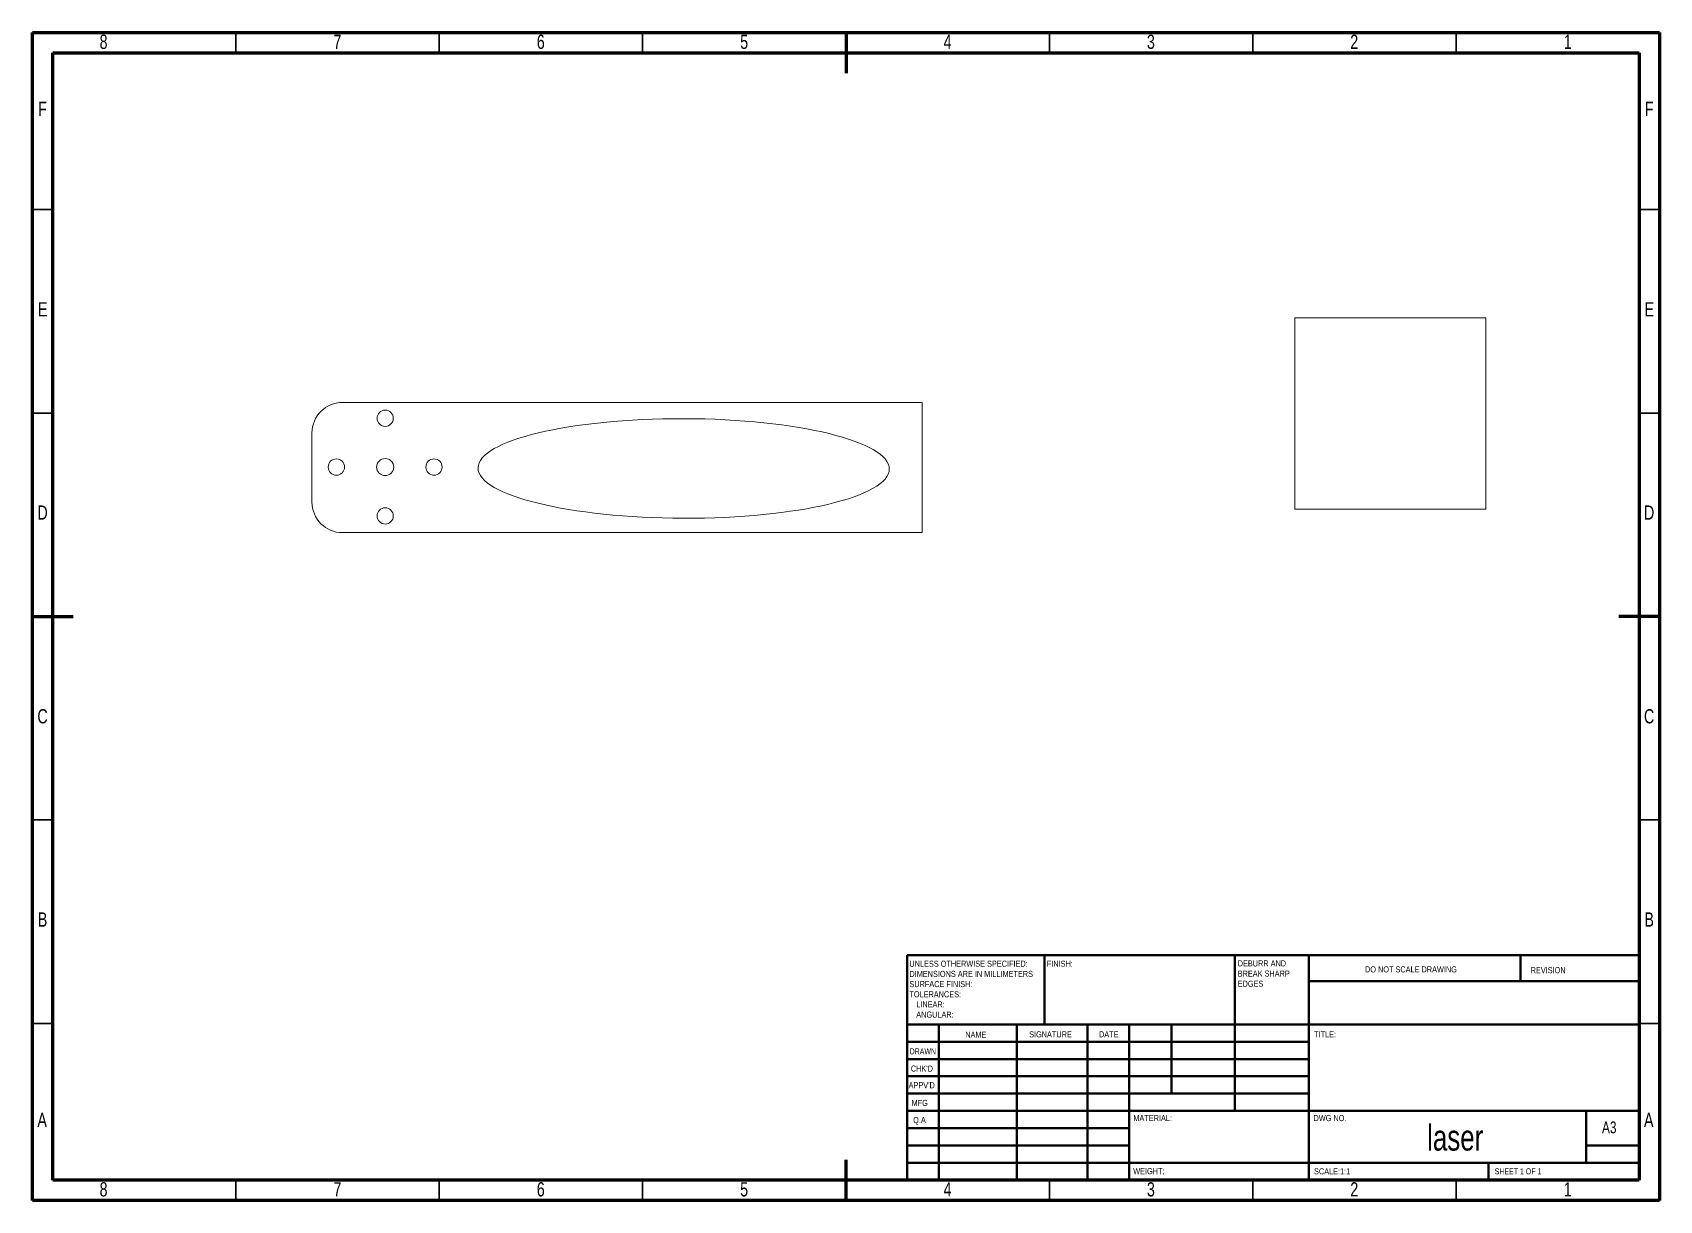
# Model space of a CAD drawing. Header units: millimetres. Extents: x 15 to 415, y 5 to 292.
import ezdxf

# ---------------------------------------------------------------- set-up
doc = ezdxf.new("R2010")
doc.units = ezdxf.units.MM
doc.styles.add('SLDTEXTSTYLE0', font='TXT', dxfattribs={"width": 0.75})
doc.styles.add('SLDTEXTSTYLE1', font='TXT', dxfattribs={"width": 0.686449})
doc.styles.add('SLDTEXTSTYLE2', font='TXT', dxfattribs={"width": 0.6875})

# ---------------------------------------------------------------- blocks, each defined once
blk = doc.blocks.new('SW_NOTE_0')
at = {"color": 0, "linetype": 'Continuous', "lineweight": 0, "char_height": 1.5, "attachment_point": 1, "style": 'SLDTEXTSTYLE0'}
for s, insert in [('UNLESS OTHERWISE SPECIFIED:', (0, 1.93)), ('SURFACE FINISH:', (0, -3.07)), ('DIMENSIONS ARE IN MILLIMETERS', (0, -0.57)), ('TOLERANCES:', (0, -5.57)), ('ANGULAR:', (1.69, -10.57)), ('LINEAR:', (1.69, -8.07))]:
    blk.add_mtext(s, dxfattribs=dict(at, insert=insert))
blk = doc.blocks.new('SW_NOTE_1')
at = {"color": 0, "linetype": 'Continuous', "lineweight": 0, "char_height": 1.5, "attachment_point": 1, "style": 'SLDTEXTSTYLE0'}
for s, insert in [('DEBURR AND', (0, 1.93)), ('BREAK SHARP', (0, -0.57)), ('EDGES', (0, -3.07))]:
    blk.add_mtext(s, dxfattribs=dict(at, insert=insert))

msp = doc.modelspace()

# ---------------------------------------------------------------- linework, layer by layer
at = {"color": 7, "linetype": 'Continuous', "lineweight": 60}
for p, q in [((15, 292), (415, 292)), ((15, 5), (15, 292)), ((215, 292), (215, 282)), ((415, 292), (415, 5)), ((20, 287), (410, 287)), ((20, 10), (20, 287)), ((410, 287), (410, 10)), ((15, 148.5), (25, 148.5)), ((415, 148.5), (405, 148.5)), ((410, 65.25), (410, 10)), ((215, 5), (215, 15)), ((410, 10), (20, 10)), ((410, 10), (222.8, 10)), ((415, 5), (15, 5))]:
    msp.add_line(p, q, dxfattribs=at)
at = {"color": 7, "linetype": 'Continuous', "lineweight": 30}
for p, q in [((65, 292), (65, 287)), ((115, 292), (115, 287)), ((165, 292), (165, 287)), ((265, 292), (265, 287)), ((315, 292), (315, 287)), ((365, 292), (365, 287)), ((15, 248.5), (20, 248.5)), ((415, 248.5), (410, 248.5)), ((15, 198.5), (20, 198.5)), ((415, 198.5), (410, 198.5)), ((15, 98.5), (20, 98.5)), ((415, 98.5), (410, 98.5)), ((15, 48.5), (20, 48.5)), ((415, 48.5), (410, 48.5)), ((65, 5), (65, 10)), ((115, 5), (115, 10)), ((165, 5), (165, 10)), ((265, 5), (265, 10)), ((315, 5), (315, 10)), ((365, 5), (365, 10))]:
    msp.add_line(p, q, dxfattribs=at)
at = {"color": 7, "linetype": 'Continuous', "lineweight": 0}
for p, q in [((325.32, 221.87), (372.32, 221.87)), ((325.32, 221.87), (325.32, 174.87)), ((372.32, 221.87), (372.32, 174.87)), ((91.2, 201.11), (233.7, 201.11)), ((233.7, 201.11), (233.7, 169.11)), ((83.7, 193.61), (83.7, 176.61)), ((325.32, 174.87), (372.32, 174.87)), ((91.2, 169.11), (233.7, 169.11))]:
    msp.add_line(p, q, dxfattribs=at)
at = {"color": 7, "linetype": 'Continuous', "lineweight": 40}
for p, q in [((230, 65.25), (410, 65.25)), ((230, 65.25), (230, 10)), ((263.8, 48.25), (263.8, 65.25)), ((310.6, 65.25), (310.6, 27)), ((328.8, 65.25), (328.8, 10)), ((380.8, 58.88), (380.8, 65.25)), ((410, 58.88), (328.8, 58.88)), ((410, 48.25), (230, 48.25)), ((237.8, 48.25), (237.8, 10)), ((256.99, 48.25), (256.99, 10)), ((274.4, 48.25), (274.4, 10)), ((284.6, 10), (284.6, 48.25)), ((295, 31.25), (295, 48.25)), ((328.8, 44), (230, 44)), ((328.8, 39.75), (230, 39.75)), ((328.8, 35.5), (230, 35.5)), ((328.8, 31.25), (230, 31.25)), ((284.6, 27), (230, 27)), ((284.6, 27), (410, 27)), ((397, 14.25), (397, 27)), ((284.6, 22.75), (230, 22.75)), ((284.6, 18.5), (230, 18.5)), ((410, 18.5), (397, 18.5)), ((230, 14.25), (410, 14.25)), ((373, 10), (373, 14.25))]:
    msp.add_line(p, q, dxfattribs=at)
at = {"color": 7, "linetype": 'Continuous', "lineweight": 0}
for centre, radius in [((101.7, 197.22), 2), ((89.7, 185.22), 2), ((101.7, 185.22), 2.1), ((113.7, 185.22), 2), ((101.7, 173.22), 2)]:
    msp.add_circle(centre, radius, dxfattribs=at)
for centre, start, end in [((91.2, 193.61), 90, 180), ((91.2, 176.61), 180, 270)]:
    msp.add_arc(centre, 7.5, start, end, dxfattribs=at)
msp.add_ellipse((175.09, 184.88), major_axis=(50.55, -0.13), ratio=0.242046, dxfattribs=at)

# ---------------------------------------------------------------- block references
for name, p in [('SW_NOTE_1', (311.31, 62.07)), ('SW_NOTE_0', (230.59, 61.99))]:
    msp.add_blockref(name, p, dxfattribs=at)

# ---------------------------------------------------------------- texts
for s, insert, char_height, attachment_point, style in [('8', (32.46, 291.48), 3.5, 2, 'SLDTEXTSTYLE0'), ('7', (89.96, 291.48), 3.5, 2, 'SLDTEXTSTYLE0'), ('6', (139.96, 291.48), 3.5, 2, 'SLDTEXTSTYLE0'), ('5', (189.96, 291.48), 3.5, 2, 'SLDTEXTSTYLE0'), ('4', (239.96, 291.48), 3.5, 2, 'SLDTEXTSTYLE0'), ('3', (289.96, 291.48), 3.5, 2, 'SLDTEXTSTYLE0'), ('2', (339.96, 291.48), 3.5, 2, 'SLDTEXTSTYLE0'), ('1', (392.46, 291.48), 3.5, 2, 'SLDTEXTSTYLE0'), ('F', (17.46, 274.98), 3.5, 2, 'SLDTEXTSTYLE0'), ('F', (412.46, 274.98), 3.5, 2, 'SLDTEXTSTYLE0'), ('E', (17.51, 225.73), 3.5, 2, 'SLDTEXTSTYLE0'), ('E', (412.51, 225.73), 3.5, 2, 'SLDTEXTSTYLE0'), ('D', (17.46, 175.79), 3.5, 2, 'SLDTEXTSTYLE0'), ('D', (412.46, 175.79), 3.5, 2, 'SLDTEXTSTYLE0'), ('C', (17.46, 125.73), 3.5, 2, 'SLDTEXTSTYLE0'), ('C', (412.46, 125.73), 3.5, 2, 'SLDTEXTSTYLE0'), ('B', (17.47, 75.79), 3.5, 2, 'SLDTEXTSTYLE0'), ('B', (412.47, 75.79), 3.5, 2, 'SLDTEXTSTYLE0'), ('FINISH:', (264.37, 63.92), 1.5, 1, 'SLDTEXTSTYLE0'), ('DO NOT SCALE DRAWING', (342.61, 62.53), 1.5, 1, 'SLDTEXTSTYLE0'), ('REVISION', (383.33, 62.33), 1.5, 1, 'SLDTEXTSTYLE0'), ('NAME', (244.32, 46.5), 1.5, 1, 'SLDTEXTSTYLE0'), ('SIGNATURE', (260.03, 46.56), 1.5, 1, 'SLDTEXTSTYLE0'), ('DATE', (277.21, 46.58), 1.5, 1, 'SLDTEXTSTYLE0'), ('TITLE:', (330.09, 46.58), 1.5, 1, 'SLDTEXTSTYLE0'), ('DRAWN', (230.64, 42.38), 1.5, 1, 'SLDTEXTSTYLE1'), ("CHK'D", (230.94, 38.16), 1.5, 1, 'SLDTEXTSTYLE0'), ("APPV'D", (230.4, 34.07), 1.5, 1, 'SLDTEXTSTYLE0'), ('MFG', (231.12, 29.72), 1.5, 1, 'SLDTEXTSTYLE0'), ('A', (17.36, 26.54), 3.5, 2, 'SLDTEXTSTYLE0'), ('Q.A', (231.51, 25.5), 1.5, 1, 'SLDTEXTSTYLE0'), ('MATERIAL:', (285.65, 25.99), 1.5, 1, 'SLDTEXTSTYLE0'), ('DWG NO.', (329.95, 25.99), 1.5, 1, 'SLDTEXTSTYLE0'), ('A3', (400.87, 24.41), 2.91, 1, 'SLDTEXTSTYLE0'), ('A', (412.36, 26.54), 3.5, 2, 'SLDTEXTSTYLE0'), ('laser', (364.78, 23.61), 6.35, 2, 'SLDTEXTSTYLE0'), ('WEIGHT:', (285.62, 12.95), 1.499, 1, 'SLDTEXTSTYLE0'), ('SCALE:1:1', (330.07, 12.9), 1.5, 1, 'SLDTEXTSTYLE0'), ('SHEET 1 OF 1', (374.48, 12.9), 1.5, 1, 'SLDTEXTSTYLE2'), ('8', (32.46, 9.48), 3.5, 2, 'SLDTEXTSTYLE0'), ('7', (89.96, 9.48), 3.5, 2, 'SLDTEXTSTYLE0'), ('6', (139.96, 9.48), 3.5, 2, 'SLDTEXTSTYLE0'), ('5', (189.96, 9.48), 3.5, 2, 'SLDTEXTSTYLE0'), ('4', (239.96, 9.48), 3.5, 2, 'SLDTEXTSTYLE0'), ('3', (289.96, 9.48), 3.5, 2, 'SLDTEXTSTYLE0'), ('2', (339.96, 9.48), 3.5, 2, 'SLDTEXTSTYLE0'), ('1', (392.46, 9.48), 3.5, 2, 'SLDTEXTSTYLE0')]:
    msp.add_mtext(s, dxfattribs=dict(at, insert=insert, char_height=char_height, attachment_point=attachment_point, style=style))

doc.saveas('drawing.dxf')
